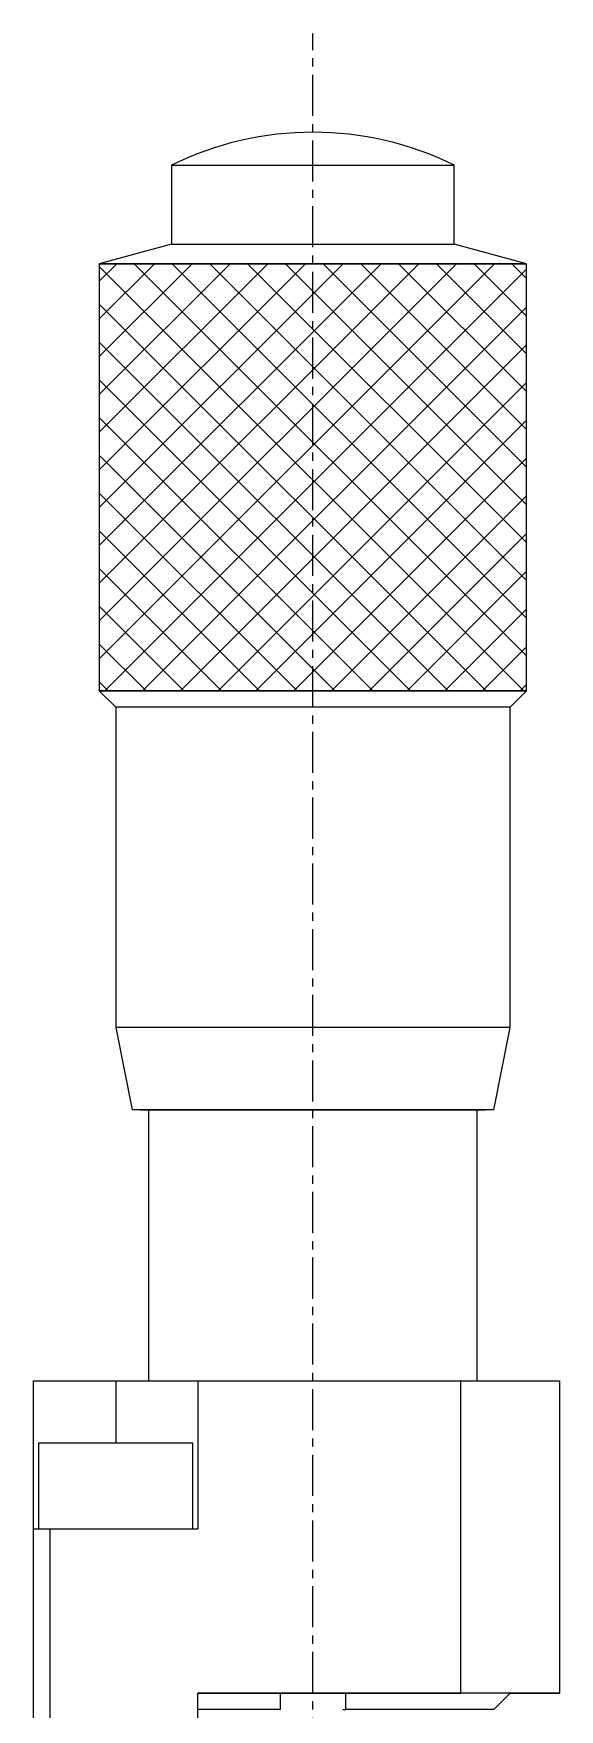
# Model space of a CAD drawing. Extents: x 56 to 220, y 78 to 232.
# Drawn here: x 57.9 to 73.9, y 180.8 to 231.8 of the extents above; entities that cross this region are included whole.
import ezdxf

# ---------------------------------------------------------------- set-up
doc = ezdxf.new("R2010")
doc.units = 0
doc.linetypes.add('CENTER', pattern=[2, 1.25, -0.25, 0.25, -0.25])
doc.layers.get('0').update_dxf_attribs({"linetype": 'CONTINUOUS'})

# ---------------------------------------------------------------- blocks, each defined once
blk = doc.blocks.new('*X8')
at = {"color": 0, "linetype": 'CONTINUOUS'}
for p, q in [((59.911, 212.754), (71.931, 224.775)), ((59.911, 213.903), (70.782, 224.775)), ((59.911, 215.052), (69.633, 224.775)), ((59.911, 216.201), (68.484, 224.775)), ((59.911, 217.35), (67.335, 224.775)), ((59.911, 218.499), (66.186, 224.775)), ((59.911, 219.648), (65.037, 224.775)), ((59.911, 220.798), (63.888, 224.775)), ((59.911, 221.947), (62.739, 224.775)), ((59.911, 223.096), (61.59, 224.775)), ((59.911, 224.245), (60.441, 224.775)), ((72.825, 211.775), (59.911, 224.69)), ((60.08, 211.775), (72.911, 224.605)), ((72.911, 212.839), (60.975, 224.775)), ((72.911, 213.988), (62.124, 224.775)), ((72.911, 215.137), (63.273, 224.775)), ((72.911, 216.286), (64.422, 224.775)), ((72.911, 217.435), (65.571, 224.775)), ((72.911, 218.584), (66.72, 224.775)), ((72.911, 219.733), (67.869, 224.775)), ((72.911, 220.882), (69.018, 224.775)), ((72.911, 222.031), (70.167, 224.775)), ((72.911, 223.18), (71.316, 224.775)), ((72.911, 224.329), (72.465, 224.775)), ((71.676, 211.775), (59.911, 223.54)), ((61.229, 211.775), (72.911, 223.456)), ((70.527, 211.775), (59.911, 222.391)), ((62.378, 211.775), (72.911, 222.307)), ((69.378, 211.775), (59.911, 221.242)), ((63.527, 211.775), (72.911, 221.158)), ((68.229, 211.775), (59.911, 220.093)), ((64.676, 211.775), (72.911, 220.009)), ((67.08, 211.775), (59.911, 218.944)), ((65.825, 211.775), (72.911, 218.86)), ((65.931, 211.775), (59.911, 217.795)), ((66.974, 211.775), (72.911, 217.711)), ((64.782, 211.775), (59.911, 216.646)), ((68.124, 211.775), (72.911, 216.562)), ((63.633, 211.775), (59.911, 215.497)), ((69.273, 211.775), (72.911, 215.413)), ((62.484, 211.775), (59.911, 214.348)), ((70.422, 211.775), (72.911, 214.264)), ((61.335, 211.775), (59.911, 213.199)), ((71.571, 211.775), (72.911, 213.115)), ((60.186, 211.775), (59.911, 212.05)), ((72.72, 211.775), (72.911, 211.966))]:
    blk.add_line(p, q, dxfattribs=at)
blk = doc.blocks.new('AID3751')
at = {"color": 7, "linetype": 'CONTINUOUS'}
for p, q in [((94, 222.075), (94, 209.075)), ((107, 209.075), (107, 222.075))]:
    blk.add_line(p, q, dxfattribs=at)
for points in [[(94, 222.075, 0), (94.002, 222.075, 0), (94.0078, 222.075, 0), (94.0176, 222.075, 0), (94.0313, 222.075, 0), (94.0489, 222.075, 0), (94.0704, 222.075, 0), (94.0957, 222.075, 0), (94.1249, 222.075, 0), (94.1579, 222.075, 0), (94.1948, 222.075, 0), (94.2355, 222.075, 0), (94.2799, 222.075, 0), (94.3281, 222.075, 0), (94.38, 222.075, 0), (94.4355, 222.075, 0), (94.4948, 222.075, 0), (94.5576, 222.075, 0), (94.6241, 222.075, 0), (94.694, 222.075, 0), (94.7675, 222.075, 0), (94.8444, 222.075, 0), (94.9248, 222.075, 0), (95.0085, 222.075, 0), (95.0954, 222.075, 0), (95.1857, 222.075, 0), (95.2792, 222.075, 0), (95.3757, 222.075, 0), (95.4754, 222.075, 0), (95.5781, 222.075, 0), (95.6838, 222.075, 0), (95.7924, 222.075, 0), (95.9038, 222.075, 0), (96.018, 222.075, 0), (96.1349, 222.075, 0), (96.2544, 222.075, 0), (96.3764, 222.075, 0), (96.501, 222.075, 0), (96.628, 222.075, 0), (96.7572, 222.075, 0), (96.8888, 222.075, 0), (97.0225, 222.075, 0), (97.1583, 222.075, 0), (97.2962, 222.075, 0), (97.4359, 222.075, 0), (97.5775, 222.075, 0), (97.7209, 222.075, 0), (97.8659, 222.075, 0), (98.0126, 222.075, 0), (98.1607, 222.075, 0), (98.3102, 222.075, 0), (98.4611, 222.075, 0), (98.6131, 222.075, 0), (98.7664, 222.075, 0), (98.9206, 222.075, 0), (99.0758, 222.075, 0), (99.2319, 222.075, 0), (99.3887, 222.075, 0), (99.5463, 222.075, 0), (99.7043, 222.075, 0), (99.8629, 222.075, 0), (100.022, 222.075, 0), (100.181, 222.075, 0), (100.34, 222.075, 0), (100.5, 222.075, 0), (100.66, 222.075, 0), (100.819, 222.075, 0), (100.978, 222.075, 0), (101.137, 222.075, 0), (101.296, 222.075, 0), (101.454, 222.075, 0), (101.611, 222.075, 0), (101.768, 222.075, 0), (101.924, 222.075, 0), (102.079, 222.075, 0), (102.234, 222.075, 0), (102.387, 222.075, 0), (102.539, 222.075, 0), (102.69, 222.075, 0), (102.839, 222.075, 0), (102.987, 222.075, 0), (103.134, 222.075, 0), (103.279, 222.075, 0), (103.422, 222.075, 0), (103.564, 222.075, 0), (103.704, 222.075, 0), (103.842, 222.075, 0), (103.977, 222.075, 0), (104.111, 222.075, 0), (104.243, 222.075, 0), (104.372, 222.075, 0), (104.499, 222.075, 0), (104.624, 222.075, 0), (104.746, 222.075, 0), (104.865, 222.075, 0), (104.982, 222.075, 0), (105.096, 222.075, 0), (105.208, 222.075, 0), (105.316, 222.075, 0), (105.422, 222.075, 0), (105.525, 222.075, 0), (105.624, 222.075, 0), (105.721, 222.075, 0), (105.814, 222.075, 0), (105.905, 222.075, 0), (105.992, 222.075, 0), (106.075, 222.075, 0), (106.156, 222.075, 0), (106.232, 222.075, 0), (106.306, 222.075, 0), (106.376, 222.075, 0), (106.442, 222.075, 0), (106.505, 222.075, 0), (106.564, 222.075, 0), (106.62, 222.075, 0), (106.672, 222.075, 0), (106.72, 222.075, 0), (106.765, 222.075, 0), (106.805, 222.075, 0), (106.842, 222.075, 0), (106.875, 222.075, 0), (106.904, 222.075, 0), (106.93, 222.075, 0), (106.951, 222.075, 0), (106.969, 222.075, 0), (106.982, 222.075, 0), (106.992, 222.075, 0), (106.998, 222.075, 0), (107, 222.075, 0)], [(94, 209.075, 0), (94.002, 209.075, 0), (94.0078, 209.075, 0), (94.0176, 209.075, 0), (94.0313, 209.075, 0), (94.0489, 209.075, 0), (94.0704, 209.075, 0), (94.0957, 209.075, 0), (94.1249, 209.075, 0), (94.1579, 209.075, 0), (94.1948, 209.075, 0), (94.2355, 209.075, 0), (94.2799, 209.075, 0), (94.3281, 209.075, 0), (94.38, 209.075, 0), (94.4355, 209.075, 0), (94.4948, 209.075, 0), (94.5576, 209.075, 0), (94.6241, 209.075, 0), (94.694, 209.075, 0), (94.7675, 209.075, 0), (94.8444, 209.075, 0), (94.9248, 209.075, 0), (95.0085, 209.075, 0), (95.0954, 209.075, 0), (95.1857, 209.075, 0), (95.2792, 209.075, 0), (95.3757, 209.075, 0), (95.4754, 209.075, 0), (95.5781, 209.075, 0), (95.6838, 209.075, 0), (95.7924, 209.075, 0), (95.9038, 209.075, 0), (96.018, 209.075, 0), (96.1349, 209.075, 0), (96.2544, 209.075, 0), (96.3764, 209.075, 0), (96.501, 209.075, 0), (96.628, 209.075, 0), (96.7572, 209.075, 0), (96.8888, 209.075, 0), (97.0225, 209.075, 0), (97.1583, 209.075, 0), (97.2962, 209.075, 0), (97.4359, 209.075, 0), (97.5775, 209.075, 0), (97.7209, 209.075, 0), (97.8659, 209.075, 0), (98.0126, 209.075, 0), (98.1607, 209.075, 0), (98.3102, 209.075, 0), (98.4611, 209.075, 0), (98.6131, 209.075, 0), (98.7664, 209.075, 0), (98.9206, 209.075, 0), (99.0758, 209.075, 0), (99.2319, 209.075, 0), (99.3887, 209.075, 0), (99.5463, 209.075, 0), (99.7043, 209.075, 0), (99.8629, 209.075, 0), (100.022, 209.075, 0), (100.181, 209.075, 0), (100.34, 209.075, 0), (100.5, 209.075, 0), (100.66, 209.075, 0), (100.819, 209.075, 0), (100.978, 209.075, 0), (101.137, 209.075, 0), (101.296, 209.075, 0), (101.454, 209.075, 0), (101.611, 209.075, 0), (101.768, 209.075, 0), (101.924, 209.075, 0), (102.079, 209.075, 0), (102.234, 209.075, 0), (102.387, 209.075, 0), (102.539, 209.075, 0), (102.69, 209.075, 0), (102.839, 209.075, 0), (102.987, 209.075, 0), (103.134, 209.075, 0), (103.279, 209.075, 0), (103.422, 209.075, 0), (103.564, 209.075, 0), (103.704, 209.075, 0), (103.842, 209.075, 0), (103.977, 209.075, 0), (104.111, 209.075, 0), (104.243, 209.075, 0), (104.372, 209.075, 0), (104.499, 209.075, 0), (104.624, 209.075, 0), (104.746, 209.075, 0), (104.865, 209.075, 0), (104.982, 209.075, 0), (105.096, 209.075, 0), (105.208, 209.075, 0), (105.316, 209.075, 0), (105.422, 209.075, 0), (105.525, 209.075, 0), (105.624, 209.075, 0), (105.721, 209.075, 0), (105.814, 209.075, 0), (105.905, 209.075, 0), (105.992, 209.075, 0), (106.075, 209.075, 0), (106.156, 209.075, 0), (106.232, 209.075, 0), (106.306, 209.075, 0), (106.376, 209.075, 0), (106.442, 209.075, 0), (106.505, 209.075, 0), (106.564, 209.075, 0), (106.62, 209.075, 0), (106.672, 209.075, 0), (106.72, 209.075, 0), (106.765, 209.075, 0), (106.805, 209.075, 0), (106.842, 209.075, 0), (106.875, 209.075, 0), (106.904, 209.075, 0), (106.93, 209.075, 0), (106.951, 209.075, 0), (106.969, 209.075, 0), (106.982, 209.075, 0), (106.992, 209.075, 0), (106.998, 209.075, 0), (107, 209.075, 0)]]:
    blk.add_polyline3d(points, dxfattribs=at)

msp = doc.modelspace()

# ---------------------------------------------------------------- linework, layer by layer
at = {"color": 1, "linetype": 'CENTER'}
msp.add_line((66.411, 169.275), (66.411, 231.78), dxfattribs=at)
at = {"color": 7, "linetype": 'CONTINUOUS'}
for p, q in [((62.111, 227.775), (66.45, 227.775)), ((62.111, 227.775), (62.111, 225.364)), ((66.45, 227.775), (70.711, 227.775)), ((70.711, 225.364), (70.711, 227.775)), ((62.111, 225.364), (59.911, 224.775)), ((62.111, 225.364), (66.45, 225.364)), ((66.45, 225.364), (70.711, 225.364)), ((72.911, 224.775), (70.711, 225.364)), ((59.911, 211.775), (60.411, 211.275)), ((72.411, 211.275), (72.911, 211.775)), ((60.411, 211.275), (60.411, 201.525)), ((72.411, 201.525), (72.411, 211.275)), ((60.411, 201.525), (60.911, 199.025)), ((71.911, 199.025), (72.411, 201.525)), ((61.411, 199.025), (60.911, 199.025)), ((61.161, 199.025), (66.458, 199.025)), ((61.411, 199.025), (61.161, 199.025)), ((61.411, 199.025), (61.411, 190.775)), ((66.458, 199.025), (71.661, 199.025)), ((71.411, 190.775), (71.411, 199.025)), ((71.661, 199.025), (71.411, 199.025)), ((71.911, 199.025), (71.411, 199.025)), ((57.911, 186.275), (57.911, 190.775)), ((57.911, 190.775), (60.411, 190.775)), ((60.411, 190.775), (62.911, 190.775)), ((62.911, 190.775), (62.911, 186.275)), ((62.911, 190.775), (70.911, 190.775)), ((70.911, 181.275), (70.911, 190.775)), ((70.911, 190.775), (73.911, 190.775)), ((73.911, 190.775), (73.911, 181.275)), ((58.061, 188.875), (58.061, 186.275)), ((62.761, 188.875), (58.061, 188.875)), ((62.761, 186.275), (62.761, 188.875)), ((57.911, 170.275), (57.911, 186.275)), ((57.911, 186.275), (58.411, 186.275)), ((58.411, 186.275), (58.411, 170.275)), ((58.411, 186.275), (62.911, 186.275)), ((62.911, 170.275), (62.911, 181.275)), ((62.911, 181.275), (70.911, 181.275)), ((62.911, 181.275), (65.411, 181.275)), ((65.411, 181.275), (65.411, 180.775)), ((67.411, 180.775), (67.411, 181.275)), ((73.911, 181.275), (70.911, 181.275)), ((71.911, 180.775), (72.411, 181.275)), ((72.411, 181.275), (73.911, 181.275)), ((72.411, 181.275), (72.911, 181.275)), ((73.911, 181.275), (73.911, 181.275)), ((65.411, 180.775), (62.911, 180.775)), ((67.319, 180.775), (67.411, 180.775))]:
    msp.add_line(p, q, dxfattribs=at)
at = {"color": 3, "linetype": 'CONTINUOUS'}
for p, q in [((59.911, 224.775), (59.911, 211.775)), ((72.911, 211.775), (72.911, 224.775)), ((60.411, 190.775), (60.411, 188.875))]:
    msp.add_line(p, q, dxfattribs=at)
at = {"color": 7, "linetype": 'CONTINUOUS'}
for points in [[(66.47, 224.775, 0), (66.39, 224.775, 0), (66.309, 224.775, 0), (66.229, 224.775, 0), (66.149, 224.775, 0), (66.069, 224.775, 0), (65.989, 224.775, 0), (65.909, 224.775, 0), (65.829, 224.775, 0), (65.749, 224.775, 0), (65.669, 224.775, 0), (65.59, 224.775, 0), (65.51, 224.775, 0), (65.431, 224.775, 0), (65.351, 224.775, 0), (65.272, 224.775, 0), (65.193, 224.775, 0), (65.115, 224.775, 0), (65.036, 224.775, 0), (64.958, 224.775, 0), (64.88, 224.775, 0), (64.802, 224.775, 0), (64.724, 224.775, 0), (64.647, 224.775, 0), (64.57, 224.775, 0), (64.493, 224.775, 0), (64.416, 224.775, 0), (64.34, 224.775, 0), (64.264, 224.775, 0), (64.189, 224.775, 0), (64.114, 224.775, 0), (64.039, 224.775, 0), (63.964, 224.775, 0), (63.89, 224.775, 0), (63.816, 224.775, 0), (63.743, 224.775, 0), (63.67, 224.775, 0), (63.597, 224.775, 0), (63.525, 224.775, 0), (63.454, 224.775, 0), (63.383, 224.775, 0), (63.312, 224.775, 0), (63.242, 224.775, 0), (63.172, 224.775, 0), (63.102, 224.775, 0), (63.033, 224.775, 0), (62.965, 224.775, 0), (62.898, 224.775, 0), (62.83, 224.775, 0), (62.764, 224.775, 0), (62.697, 224.775, 0), (62.632, 224.775, 0), (62.567, 224.775, 0), (62.502, 224.775, 0), (62.439, 224.775, 0), (62.376, 224.775, 0), (62.313, 224.775, 0), (62.251, 224.775, 0), (62.19, 224.775, 0), (62.129, 224.775, 0), (62.069, 224.775, 0), (62.01, 224.775, 0), (61.951, 224.775, 0), (61.893, 224.775, 0), (61.835, 224.775, 0), (61.779, 224.775, 0), (61.723, 224.775, 0), (61.668, 224.775, 0), (61.613, 224.775, 0), (61.559, 224.775, 0), (61.506, 224.775, 0), (61.454, 224.775, 0), (61.403, 224.775, 0), (61.352, 224.775, 0), (61.302, 224.775, 0), (61.253, 224.775, 0), (61.204, 224.775, 0), (61.157, 224.775, 0), (61.11, 224.775, 0), (61.064, 224.775, 0), (61.018, 224.775, 0), (60.974, 224.775, 0), (60.931, 224.775, 0), (60.888, 224.775, 0), (60.846, 224.775, 0), (60.805, 224.775, 0), (60.765, 224.775, 0), (60.725, 224.775, 0), (60.687, 224.775, 0), (60.649, 224.775, 0), (60.613, 224.775, 0), (60.577, 224.775, 0), (60.542, 224.775, 0), (60.508, 224.775, 0), (60.475, 224.775, 0), (60.442, 224.775, 0), (60.411, 224.775, 0), (60.381, 224.775, 0), (60.351, 224.775, 0), (60.323, 224.775, 0), (60.295, 224.775, 0), (60.268, 224.775, 0), (60.242, 224.775, 0), (60.218, 224.775, 0), (60.194, 224.775, 0), (60.171, 224.775, 0), (60.149, 224.775, 0), (60.128, 224.775, 0), (60.108, 224.775, 0), (60.089, 224.775, 0), (60.07, 224.775, 0), (60.053, 224.775, 0), (60.037, 224.775, 0), (60.022, 224.775, 0), (60.007, 224.775, 0), (59.994, 224.775, 0), (59.982, 224.775, 0), (59.971, 224.775, 0), (59.96, 224.775, 0), (59.951, 224.775, 0), (59.942, 224.775, 0), (59.935, 224.775, 0), (59.928, 224.775, 0), (59.923, 224.775, 0), (59.919, 224.775, 0), (59.915, 224.775, 0), (59.913, 224.775, 0), (59.911, 224.775, 0), (59.911, 224.775, 0)], [(66.47, 211.775, 0), (66.39, 211.775, 0), (66.309, 211.775, 0), (66.229, 211.775, 0), (66.149, 211.775, 0), (66.069, 211.775, 0), (65.989, 211.775, 0), (65.909, 211.775, 0), (65.829, 211.775, 0), (65.749, 211.775, 0), (65.669, 211.775, 0), (65.59, 211.775, 0), (65.51, 211.775, 0), (65.431, 211.775, 0), (65.351, 211.775, 0), (65.272, 211.775, 0), (65.193, 211.775, 0), (65.115, 211.775, 0), (65.036, 211.775, 0), (64.958, 211.775, 0), (64.88, 211.775, 0), (64.802, 211.775, 0), (64.724, 211.775, 0), (64.647, 211.775, 0), (64.57, 211.775, 0), (64.493, 211.775, 0), (64.416, 211.775, 0), (64.34, 211.775, 0), (64.264, 211.775, 0), (64.189, 211.775, 0), (64.114, 211.775, 0), (64.039, 211.775, 0), (63.964, 211.775, 0), (63.89, 211.775, 0), (63.816, 211.775, 0), (63.743, 211.775, 0), (63.67, 211.775, 0), (63.597, 211.775, 0), (63.525, 211.775, 0), (63.454, 211.775, 0), (63.383, 211.775, 0), (63.312, 211.775, 0), (63.241, 211.775, 0), (63.172, 211.775, 0), (63.102, 211.775, 0), (63.033, 211.775, 0), (62.965, 211.775, 0), (62.897, 211.775, 0), (62.83, 211.775, 0), (62.764, 211.775, 0), (62.697, 211.775, 0), (62.632, 211.775, 0), (62.567, 211.775, 0), (62.502, 211.775, 0), (62.439, 211.775, 0), (62.375, 211.775, 0), (62.313, 211.775, 0), (62.251, 211.775, 0), (62.19, 211.775, 0), (62.129, 211.775, 0), (62.069, 211.775, 0), (62.009, 211.775, 0), (61.951, 211.775, 0), (61.893, 211.775, 0), (61.835, 211.775, 0), (61.779, 211.775, 0), (61.723, 211.775, 0), (61.668, 211.775, 0), (61.613, 211.775, 0), (61.559, 211.775, 0), (61.506, 211.775, 0), (61.454, 211.775, 0), (61.403, 211.775, 0), (61.352, 211.775, 0), (61.302, 211.775, 0), (61.252, 211.775, 0), (61.204, 211.775, 0), (61.157, 211.775, 0), (61.11, 211.775, 0), (61.064, 211.775, 0), (61.018, 211.775, 0), (60.974, 211.775, 0), (60.931, 211.775, 0), (60.888, 211.775, 0), (60.846, 211.775, 0), (60.805, 211.775, 0), (60.765, 211.775, 0), (60.725, 211.775, 0), (60.687, 211.775, 0), (60.649, 211.775, 0), (60.613, 211.775, 0), (60.577, 211.775, 0), (60.542, 211.775, 0), (60.508, 211.775, 0), (60.475, 211.775, 0), (60.442, 211.775, 0), (60.411, 211.775, 0), (60.381, 211.775, 0), (60.351, 211.775, 0), (60.323, 211.775, 0), (60.295, 211.775, 0), (60.268, 211.775, 0), (60.242, 211.775, 0), (60.218, 211.775, 0), (60.194, 211.775, 0), (60.171, 211.775, 0), (60.149, 211.775, 0), (60.128, 211.775, 0), (60.108, 211.775, 0), (60.089, 211.775, 0), (60.07, 211.775, 0), (60.053, 211.775, 0), (60.037, 211.775, 0), (60.022, 211.775, 0), (60.007, 211.775, 0), (59.994, 211.775, 0), (59.982, 211.775, 0), (59.97, 211.775, 0), (59.96, 211.775, 0), (59.951, 211.775, 0), (59.942, 211.775, 0), (59.935, 211.775, 0), (59.928, 211.775, 0), (59.923, 211.775, 0), (59.919, 211.775, 0), (59.915, 211.775, 0), (59.913, 211.775, 0), (59.911, 211.775, 0), (59.911, 211.775, 0)], [(66.465, 211.275, 0), (66.391, 211.275, 0), (66.317, 211.275, 0), (66.243, 211.275, 0), (66.169, 211.275, 0), (66.095, 211.275, 0), (66.021, 211.275, 0), (65.947, 211.275, 0), (65.874, 211.275, 0), (65.8, 211.275, 0), (65.726, 211.275, 0), (65.653, 211.275, 0), (65.579, 211.275, 0), (65.506, 211.275, 0), (65.433, 211.275, 0), (65.36, 211.275, 0), (65.287, 211.275, 0), (65.214, 211.275, 0), (65.142, 211.275, 0), (65.07, 211.275, 0), (64.998, 211.275, 0), (64.926, 211.275, 0), (64.854, 211.275, 0), (64.783, 211.275, 0), (64.711, 211.275, 0), (64.641, 211.275, 0), (64.57, 211.275, 0), (64.5, 211.275, 0), (64.43, 211.275, 0), (64.36, 211.275, 0), (64.29, 211.275, 0), (64.221, 211.275, 0), (64.152, 211.275, 0), (64.084, 211.275, 0), (64.016, 211.275, 0), (63.948, 211.275, 0), (63.881, 211.275, 0), (63.814, 211.275, 0), (63.747, 211.275, 0), (63.681, 211.275, 0), (63.615, 211.275, 0), (63.55, 211.275, 0), (63.485, 211.275, 0), (63.421, 211.275, 0), (63.357, 211.275, 0), (63.293, 211.275, 0), (63.23, 211.275, 0), (63.168, 211.275, 0), (63.106, 211.275, 0), (63.044, 211.275, 0), (62.983, 211.275, 0), (62.922, 211.275, 0), (62.862, 211.275, 0), (62.803, 211.275, 0), (62.744, 211.275, 0), (62.686, 211.275, 0), (62.628, 211.275, 0), (62.571, 211.275, 0), (62.514, 211.275, 0), (62.458, 211.275, 0), (62.403, 211.275, 0), (62.348, 211.275, 0), (62.294, 211.275, 0), (62.24, 211.275, 0), (62.187, 211.275, 0), (62.135, 211.275, 0), (62.083, 211.275, 0), (62.032, 211.275, 0), (61.982, 211.275, 0), (61.932, 211.275, 0), (61.884, 211.275, 0), (61.835, 211.275, 0), (61.788, 211.275, 0), (61.741, 211.275, 0), (61.695, 211.275, 0), (61.649, 211.275, 0), (61.605, 211.275, 0), (61.561, 211.275, 0), (61.517, 211.275, 0), (61.475, 211.275, 0), (61.433, 211.275, 0), (61.392, 211.275, 0), (61.352, 211.275, 0), (61.313, 211.275, 0), (61.274, 211.275, 0), (61.236, 211.275, 0), (61.199, 211.275, 0), (61.163, 211.275, 0), (61.127, 211.275, 0), (61.093, 211.275, 0), (61.059, 211.275, 0), (61.026, 211.275, 0), (60.993, 211.275, 0), (60.962, 211.275, 0), (60.931, 211.275, 0), (60.901, 211.275, 0), (60.873, 211.275, 0), (60.844, 211.275, 0), (60.817, 211.275, 0), (60.791, 211.275, 0), (60.765, 211.275, 0), (60.741, 211.275, 0), (60.717, 211.275, 0), (60.694, 211.275, 0), (60.672, 211.275, 0), (60.651, 211.275, 0), (60.63, 211.275, 0), (60.611, 211.275, 0), (60.593, 211.275, 0), (60.575, 211.275, 0), (60.558, 211.275, 0), (60.542, 211.275, 0), (60.527, 211.275, 0), (60.513, 211.275, 0), (60.5, 211.275, 0), (60.488, 211.275, 0), (60.476, 211.275, 0), (60.466, 211.275, 0), (60.456, 211.275, 0), (60.448, 211.275, 0), (60.44, 211.275, 0), (60.433, 211.275, 0), (60.427, 211.275, 0), (60.422, 211.275, 0), (60.418, 211.275, 0), (60.415, 211.275, 0), (60.413, 211.275, 0), (60.411, 211.275, 0), (60.411, 211.275, 0)], [(72.411, 211.275, 0), (72.41, 211.275, 0), (72.409, 211.275, 0), (72.407, 211.275, 0), (72.403, 211.275, 0), (72.4, 211.275, 0), (72.395, 211.275, 0), (72.389, 211.275, 0), (72.382, 211.275, 0), (72.374, 211.275, 0), (72.366, 211.275, 0), (72.357, 211.275, 0), (72.347, 211.275, 0), (72.335, 211.275, 0), (72.323, 211.275, 0), (72.311, 211.275, 0), (72.297, 211.275, 0), (72.282, 211.275, 0), (72.266, 211.275, 0), (72.25, 211.275, 0), (72.233, 211.275, 0), (72.215, 211.275, 0), (72.196, 211.275, 0), (72.176, 211.275, 0), (72.155, 211.275, 0), (72.134, 211.275, 0), (72.111, 211.275, 0), (72.088, 211.275, 0), (72.064, 211.275, 0), (72.039, 211.275, 0), (72.013, 211.275, 0), (71.987, 211.275, 0), (71.959, 211.275, 0), (71.931, 211.275, 0), (71.902, 211.275, 0), (71.872, 211.275, 0), (71.841, 211.275, 0), (71.81, 211.275, 0), (71.777, 211.275, 0), (71.744, 211.275, 0), (71.71, 211.275, 0), (71.675, 211.275, 0), (71.64, 211.275, 0), (71.604, 211.275, 0), (71.567, 211.275, 0), (71.529, 211.275, 0), (71.49, 211.275, 0), (71.451, 211.275, 0), (71.411, 211.275, 0), (71.37, 211.275, 0), (71.328, 211.275, 0), (71.286, 211.275, 0), (71.243, 211.275, 0), (71.199, 211.275, 0), (71.155, 211.275, 0), (71.11, 211.275, 0), (71.064, 211.275, 0), (71.017, 211.275, 0), (70.97, 211.275, 0), (70.922, 211.275, 0), (70.874, 211.275, 0), (70.824, 211.275, 0), (70.774, 211.275, 0), (70.724, 211.275, 0), (70.673, 211.275, 0), (70.621, 211.275, 0), (70.568, 211.275, 0), (70.515, 211.275, 0), (70.462, 211.275, 0), (70.407, 211.275, 0), (70.352, 211.275, 0), (70.297, 211.275, 0), (70.241, 211.275, 0), (70.184, 211.275, 0), (70.127, 211.275, 0), (70.069, 211.275, 0), (70.011, 211.275, 0), (69.952, 211.275, 0), (69.893, 211.275, 0), (69.833, 211.275, 0), (69.772, 211.275, 0), (69.712, 211.275, 0), (69.65, 211.275, 0), (69.588, 211.275, 0), (69.526, 211.275, 0), (69.463, 211.275, 0), (69.4, 211.275, 0), (69.336, 211.275, 0), (69.272, 211.275, 0), (69.208, 211.275, 0), (69.143, 211.275, 0), (69.077, 211.275, 0), (69.011, 211.275, 0), (68.945, 211.275, 0), (68.879, 211.275, 0), (68.812, 211.275, 0), (68.745, 211.275, 0), (68.677, 211.275, 0), (68.609, 211.275, 0), (68.541, 211.275, 0), (68.472, 211.275, 0), (68.403, 211.275, 0), (68.334, 211.275, 0), (68.264, 211.275, 0), (68.195, 211.275, 0), (68.125, 211.275, 0), (68.055, 211.275, 0), (67.984, 211.275, 0), (67.913, 211.275, 0), (67.842, 211.275, 0), (67.771, 211.275, 0), (67.7, 211.275, 0), (67.628, 211.275, 0), (67.556, 211.275, 0), (67.484, 211.275, 0), (67.412, 211.275, 0), (67.34, 211.275, 0), (67.268, 211.275, 0), (67.195, 211.275, 0), (67.122, 211.275, 0), (67.05, 211.275, 0), (66.977, 211.275, 0), (66.904, 211.275, 0), (66.831, 211.275, 0), (66.758, 211.275, 0), (66.685, 211.275, 0), (66.612, 211.275, 0), (66.538, 211.275, 0), (66.465, 211.275, 0)], [(66.465, 201.525, 0), (66.391, 201.525, 0), (66.317, 201.525, 0), (66.243, 201.525, 0), (66.169, 201.525, 0), (66.095, 201.525, 0), (66.021, 201.525, 0), (65.947, 201.525, 0), (65.874, 201.525, 0), (65.8, 201.525, 0), (65.726, 201.525, 0), (65.653, 201.525, 0), (65.579, 201.525, 0), (65.506, 201.525, 0), (65.433, 201.525, 0), (65.36, 201.525, 0), (65.287, 201.525, 0), (65.214, 201.525, 0), (65.142, 201.525, 0), (65.07, 201.525, 0), (64.998, 201.525, 0), (64.926, 201.525, 0), (64.854, 201.525, 0), (64.783, 201.525, 0), (64.711, 201.525, 0), (64.641, 201.525, 0), (64.57, 201.525, 0), (64.5, 201.525, 0), (64.43, 201.525, 0), (64.36, 201.525, 0), (64.29, 201.525, 0), (64.221, 201.525, 0), (64.152, 201.525, 0), (64.084, 201.525, 0), (64.016, 201.525, 0), (63.948, 201.525, 0), (63.881, 201.525, 0), (63.814, 201.525, 0), (63.747, 201.525, 0), (63.681, 201.525, 0), (63.615, 201.525, 0), (63.55, 201.525, 0), (63.485, 201.525, 0), (63.421, 201.525, 0), (63.357, 201.525, 0), (63.293, 201.525, 0), (63.23, 201.525, 0), (63.168, 201.525, 0), (63.106, 201.525, 0), (63.044, 201.525, 0), (62.983, 201.525, 0), (62.922, 201.525, 0), (62.862, 201.525, 0), (62.803, 201.525, 0), (62.744, 201.525, 0), (62.686, 201.525, 0), (62.628, 201.525, 0), (62.571, 201.525, 0), (62.514, 201.525, 0), (62.458, 201.525, 0), (62.403, 201.525, 0), (62.348, 201.525, 0), (62.294, 201.525, 0), (62.24, 201.525, 0), (62.187, 201.525, 0), (62.135, 201.525, 0), (62.083, 201.525, 0), (62.032, 201.525, 0), (61.982, 201.525, 0), (61.932, 201.525, 0), (61.884, 201.525, 0), (61.835, 201.525, 0), (61.788, 201.525, 0), (61.741, 201.525, 0), (61.695, 201.525, 0), (61.649, 201.525, 0), (61.605, 201.525, 0), (61.561, 201.525, 0), (61.517, 201.525, 0), (61.475, 201.525, 0), (61.433, 201.525, 0), (61.392, 201.525, 0), (61.352, 201.525, 0), (61.313, 201.525, 0), (61.274, 201.525, 0), (61.236, 201.525, 0), (61.199, 201.525, 0), (61.163, 201.525, 0), (61.127, 201.525, 0), (61.093, 201.525, 0), (61.059, 201.525, 0), (61.026, 201.525, 0), (60.993, 201.525, 0), (60.962, 201.525, 0), (60.931, 201.525, 0), (60.901, 201.525, 0), (60.873, 201.525, 0), (60.844, 201.525, 0), (60.817, 201.525, 0), (60.791, 201.525, 0), (60.765, 201.525, 0), (60.741, 201.525, 0), (60.717, 201.525, 0), (60.694, 201.525, 0), (60.672, 201.525, 0), (60.651, 201.525, 0), (60.63, 201.525, 0), (60.611, 201.525, 0), (60.593, 201.525, 0), (60.575, 201.525, 0), (60.558, 201.525, 0), (60.542, 201.525, 0), (60.527, 201.525, 0), (60.513, 201.525, 0), (60.5, 201.525, 0), (60.488, 201.525, 0), (60.476, 201.525, 0), (60.466, 201.525, 0), (60.456, 201.525, 0), (60.448, 201.525, 0), (60.44, 201.525, 0), (60.433, 201.525, 0), (60.427, 201.525, 0), (60.422, 201.525, 0), (60.418, 201.525, 0), (60.415, 201.525, 0), (60.413, 201.525, 0), (60.411, 201.525, 0), (60.411, 201.525, 0)], [(72.411, 201.525, 0), (72.41, 201.525, 0), (72.409, 201.525, 0), (72.407, 201.525, 0), (72.403, 201.525, 0), (72.4, 201.525, 0), (72.395, 201.525, 0), (72.389, 201.525, 0), (72.382, 201.525, 0), (72.374, 201.525, 0), (72.366, 201.525, 0), (72.357, 201.525, 0), (72.346, 201.525, 0), (72.335, 201.525, 0), (72.323, 201.525, 0), (72.31, 201.525, 0), (72.297, 201.525, 0), (72.282, 201.525, 0), (72.266, 201.525, 0), (72.25, 201.525, 0), (72.233, 201.525, 0), (72.215, 201.525, 0), (72.196, 201.525, 0), (72.176, 201.525, 0), (72.155, 201.525, 0), (72.134, 201.525, 0), (72.111, 201.525, 0), (72.088, 201.525, 0), (72.064, 201.525, 0), (72.039, 201.525, 0), (72.013, 201.525, 0), (71.987, 201.525, 0), (71.959, 201.525, 0), (71.931, 201.525, 0), (71.902, 201.525, 0), (71.872, 201.525, 0), (71.841, 201.525, 0), (71.81, 201.525, 0), (71.777, 201.525, 0), (71.744, 201.525, 0), (71.71, 201.525, 0), (71.675, 201.525, 0), (71.64, 201.525, 0), (71.604, 201.525, 0), (71.567, 201.525, 0), (71.529, 201.525, 0), (71.49, 201.525, 0), (71.451, 201.525, 0), (71.411, 201.525, 0), (71.37, 201.525, 0), (71.328, 201.525, 0), (71.286, 201.525, 0), (71.243, 201.525, 0), (71.199, 201.525, 0), (71.155, 201.525, 0), (71.11, 201.525, 0), (71.064, 201.525, 0), (71.017, 201.525, 0), (70.97, 201.525, 0), (70.922, 201.525, 0), (70.874, 201.525, 0), (70.824, 201.525, 0), (70.774, 201.525, 0), (70.724, 201.525, 0), (70.673, 201.525, 0), (70.621, 201.525, 0), (70.568, 201.525, 0), (70.515, 201.525, 0), (70.461, 201.525, 0), (70.407, 201.525, 0), (70.352, 201.525, 0), (70.297, 201.525, 0), (70.241, 201.525, 0), (70.184, 201.525, 0), (70.127, 201.525, 0), (70.069, 201.525, 0), (70.011, 201.525, 0), (69.952, 201.525, 0), (69.893, 201.525, 0), (69.833, 201.525, 0), (69.772, 201.525, 0), (69.712, 201.525, 0), (69.65, 201.525, 0), (69.588, 201.525, 0), (69.526, 201.525, 0), (69.463, 201.525, 0), (69.4, 201.525, 0), (69.336, 201.525, 0), (69.272, 201.525, 0), (69.207, 201.525, 0), (69.143, 201.525, 0), (69.077, 201.525, 0), (69.011, 201.525, 0), (68.945, 201.525, 0), (68.879, 201.525, 0), (68.812, 201.525, 0), (68.745, 201.525, 0), (68.677, 201.525, 0), (68.609, 201.525, 0), (68.541, 201.525, 0), (68.472, 201.525, 0), (68.403, 201.525, 0), (68.334, 201.525, 0), (68.264, 201.525, 0), (68.195, 201.525, 0), (68.125, 201.525, 0), (68.055, 201.525, 0), (67.984, 201.525, 0), (67.913, 201.525, 0), (67.842, 201.525, 0), (67.771, 201.525, 0), (67.7, 201.525, 0), (67.628, 201.525, 0), (67.556, 201.525, 0), (67.484, 201.525, 0), (67.412, 201.525, 0), (67.34, 201.525, 0), (67.268, 201.525, 0), (67.195, 201.525, 0), (67.122, 201.525, 0), (67.05, 201.525, 0), (66.977, 201.525, 0), (66.904, 201.525, 0), (66.831, 201.525, 0), (66.758, 201.525, 0), (66.685, 201.525, 0), (66.612, 201.525, 0), (66.538, 201.525, 0), (66.465, 201.525, 0)], [(66.461, 199.025, 0), (66.393, 199.025, 0), (66.325, 199.025, 0), (66.257, 199.025, 0), (66.189, 199.025, 0), (66.121, 199.025, 0), (66.054, 199.025, 0), (65.986, 199.025, 0), (65.918, 199.025, 0), (65.851, 199.025, 0), (65.783, 199.025, 0), (65.716, 199.025, 0), (65.648, 199.025, 0), (65.581, 199.025, 0), (65.514, 199.025, 0), (65.447, 199.025, 0), (65.381, 199.025, 0), (65.314, 199.025, 0), (65.248, 199.025, 0), (65.181, 199.025, 0), (65.115, 199.025, 0), (65.049, 199.025, 0), (64.984, 199.025, 0), (64.918, 199.025, 0), (64.853, 199.025, 0), (64.788, 199.025, 0), (64.723, 199.025, 0), (64.659, 199.025, 0), (64.595, 199.025, 0), (64.531, 199.025, 0), (64.467, 199.025, 0), (64.404, 199.025, 0), (64.341, 199.025, 0), (64.278, 199.025, 0), (64.216, 199.025, 0), (64.153, 199.025, 0), (64.092, 199.025, 0), (64.03, 199.025, 0), (63.969, 199.025, 0), (63.909, 199.025, 0), (63.848, 199.025, 0), (63.788, 199.025, 0), (63.729, 199.025, 0), (63.67, 199.025, 0), (63.611, 199.025, 0), (63.553, 199.025, 0), (63.495, 199.025, 0), (63.438, 199.025, 0), (63.381, 199.025, 0), (63.325, 199.025, 0), (63.269, 199.025, 0), (63.213, 199.025, 0), (63.158, 199.025, 0), (63.104, 199.025, 0), (63.05, 199.025, 0), (62.996, 199.025, 0), (62.943, 199.025, 0), (62.891, 199.025, 0), (62.839, 199.025, 0), (62.788, 199.025, 0), (62.737, 199.025, 0), (62.687, 199.025, 0), (62.637, 199.025, 0), (62.588, 199.025, 0), (62.539, 199.025, 0), (62.491, 199.025, 0), (62.444, 199.025, 0), (62.397, 199.025, 0), (62.351, 199.025, 0), (62.306, 199.025, 0), (62.261, 199.025, 0), (62.217, 199.025, 0), (62.173, 199.025, 0), (62.13, 199.025, 0), (62.088, 199.025, 0), (62.046, 199.025, 0), (62.005, 199.025, 0), (61.965, 199.025, 0), (61.925, 199.025, 0), (61.886, 199.025, 0), (61.848, 199.025, 0), (61.81, 199.025, 0), (61.774, 199.025, 0), (61.737, 199.025, 0), (61.702, 199.025, 0), (61.667, 199.025, 0), (61.633, 199.025, 0), (61.6, 199.025, 0), (61.568, 199.025, 0), (61.536, 199.025, 0), (61.505, 199.025, 0), (61.474, 199.025, 0), (61.445, 199.025, 0), (61.416, 199.025, 0), (61.388, 199.025, 0), (61.361, 199.025, 0), (61.334, 199.025, 0), (61.308, 199.025, 0), (61.283, 199.025, 0), (61.259, 199.025, 0), (61.236, 199.025, 0), (61.213, 199.025, 0), (61.191, 199.025, 0), (61.17, 199.025, 0), (61.15, 199.025, 0), (61.131, 199.025, 0), (61.112, 199.025, 0), (61.094, 199.025, 0), (61.077, 199.025, 0), (61.061, 199.025, 0), (61.046, 199.025, 0), (61.031, 199.025, 0), (61.017, 199.025, 0), (61.005, 199.025, 0), (60.993, 199.025, 0), (60.981, 199.025, 0), (60.971, 199.025, 0), (60.961, 199.025, 0), (60.953, 199.025, 0), (60.944, 199.025, 0), (60.937, 199.025, 0), (60.931, 199.025, 0), (60.926, 199.025, 0), (60.921, 199.025, 0), (60.917, 199.025, 0), (60.914, 199.025, 0), (60.912, 199.025, 0), (60.911, 199.025, 0), (60.911, 199.025, 0)], [(71.911, 199.025, 0), (71.91, 199.025, 0), (71.909, 199.025, 0), (71.907, 199.025, 0), (71.904, 199.025, 0), (71.9, 199.025, 0), (71.896, 199.025, 0), (71.891, 199.025, 0), (71.885, 199.025, 0), (71.877, 199.025, 0), (71.87, 199.025, 0), (71.861, 199.025, 0), (71.852, 199.025, 0), (71.842, 199.025, 0), (71.831, 199.025, 0), (71.819, 199.025, 0), (71.806, 199.025, 0), (71.793, 199.025, 0), (71.778, 199.025, 0), (71.763, 199.025, 0), (71.748, 199.025, 0), (71.731, 199.025, 0), (71.714, 199.025, 0), (71.695, 199.025, 0), (71.677, 199.025, 0), (71.657, 199.025, 0), (71.636, 199.025, 0), (71.615, 199.025, 0), (71.593, 199.025, 0), (71.57, 199.025, 0), (71.546, 199.025, 0), (71.522, 199.025, 0), (71.497, 199.025, 0), (71.471, 199.025, 0), (71.444, 199.025, 0), (71.417, 199.025, 0), (71.389, 199.025, 0), (71.36, 199.025, 0), (71.33, 199.025, 0), (71.3, 199.025, 0), (71.269, 199.025, 0), (71.237, 199.025, 0), (71.204, 199.025, 0), (71.171, 199.025, 0), (71.137, 199.025, 0), (71.102, 199.025, 0), (71.067, 199.025, 0), (71.031, 199.025, 0), (70.994, 199.025, 0), (70.957, 199.025, 0), (70.919, 199.025, 0), (70.88, 199.025, 0), (70.84, 199.025, 0), (70.8, 199.025, 0), (70.76, 199.025, 0), (70.718, 199.025, 0), (70.676, 199.025, 0), (70.633, 199.025, 0), (70.59, 199.025, 0), (70.546, 199.025, 0), (70.502, 199.025, 0), (70.456, 199.025, 0), (70.411, 199.025, 0), (70.364, 199.025, 0), (70.317, 199.025, 0), (70.27, 199.025, 0), (70.222, 199.025, 0), (70.173, 199.025, 0), (70.124, 199.025, 0), (70.074, 199.025, 0), (70.024, 199.025, 0), (69.973, 199.025, 0), (69.921, 199.025, 0), (69.87, 199.025, 0), (69.817, 199.025, 0), (69.764, 199.025, 0), (69.711, 199.025, 0), (69.657, 199.025, 0), (69.603, 199.025, 0), (69.548, 199.025, 0), (69.492, 199.025, 0), (69.436, 199.025, 0), (69.38, 199.025, 0), (69.323, 199.025, 0), (69.266, 199.025, 0), (69.209, 199.025, 0), (69.151, 199.025, 0), (69.092, 199.025, 0), (69.034, 199.025, 0), (68.975, 199.025, 0), (68.915, 199.025, 0), (68.855, 199.025, 0), (68.795, 199.025, 0), (68.734, 199.025, 0), (68.673, 199.025, 0), (68.612, 199.025, 0), (68.55, 199.025, 0), (68.488, 199.025, 0), (68.426, 199.025, 0), (68.363, 199.025, 0), (68.3, 199.025, 0), (68.237, 199.025, 0), (68.174, 199.025, 0), (68.11, 199.025, 0), (68.046, 199.025, 0), (67.982, 199.025, 0), (67.918, 199.025, 0), (67.853, 199.025, 0), (67.788, 199.025, 0), (67.723, 199.025, 0), (67.658, 199.025, 0), (67.592, 199.025, 0), (67.527, 199.025, 0), (67.461, 199.025, 0), (67.395, 199.025, 0), (67.329, 199.025, 0), (67.263, 199.025, 0), (67.196, 199.025, 0), (67.13, 199.025, 0), (67.063, 199.025, 0), (66.996, 199.025, 0), (66.93, 199.025, 0), (66.863, 199.025, 0), (66.796, 199.025, 0), (66.729, 199.025, 0), (66.662, 199.025, 0), (66.595, 199.025, 0), (66.528, 199.025, 0), (66.461, 199.025, 0)], [(72.911, 181.275, 0), (72.91, 181.275, 0), (72.907, 181.275, 0), (72.903, 181.275, 0), (72.896, 181.275, 0), (72.888, 181.275, 0), (72.878, 181.275, 0), (72.866, 181.275, 0), (72.853, 181.275, 0), (72.837, 181.275, 0), (72.82, 181.275, 0), (72.801, 181.275, 0), (72.78, 181.275, 0), (72.758, 181.275, 0), (72.734, 181.275, 0), (72.707, 181.275, 0), (72.68, 181.275, 0), (72.65, 181.275, 0), (72.619, 181.275, 0), (72.586, 181.275, 0), (72.551, 181.275, 0), (72.514, 181.275, 0), (72.476, 181.275, 0), (72.436, 181.275, 0), (72.395, 181.275, 0), (72.351, 181.275, 0), (72.306, 181.275, 0), (72.26, 181.275, 0), (72.212, 181.275, 0), (72.162, 181.275, 0), (72.111, 181.275, 0), (72.058, 181.275, 0), (72.003, 181.275, 0), (71.947, 181.275, 0), (71.889, 181.275, 0), (71.83, 181.275, 0), (71.769, 181.275, 0), (71.707, 181.275, 0), (71.643, 181.275, 0), (71.578, 181.275, 0), (71.511, 181.275, 0), (71.443, 181.275, 0), (71.374, 181.275, 0), (71.303, 181.275, 0), (71.231, 181.275, 0), (71.157, 181.275, 0), (71.082, 181.275, 0), (71.006, 181.275, 0), (70.929, 181.275, 0), (70.85, 181.275, 0), (70.77, 181.275, 0), (70.689, 181.275, 0), (70.606, 181.275, 0), (70.523, 181.275, 0), (70.438, 181.275, 0), (70.352, 181.275, 0), (70.265, 181.275, 0), (70.177, 181.275, 0), (70.088, 181.275, 0), (69.998, 181.275, 0), (69.907, 181.275, 0), (69.815, 181.275, 0), (69.722, 181.275, 0), (69.628, 181.275, 0), (69.533, 181.275, 0), (69.437, 181.275, 0), (69.341, 181.275, 0), (69.243, 181.275, 0), (69.145, 181.275, 0), (69.046, 181.275, 0), (68.947, 181.275, 0), (68.846, 181.275, 0), (68.745, 181.275, 0), (68.644, 181.275, 0), (68.541, 181.275, 0), (68.438, 181.275, 0), (68.335, 181.275, 0), (68.231, 181.275, 0), (68.126, 181.275, 0), (68.021, 181.275, 0), (67.916, 181.275, 0), (67.81, 181.275, 0), (67.704, 181.275, 0), (67.597, 181.275, 0), (67.49, 181.275, 0), (67.383, 181.275, 0), (67.275, 181.275, 0), (67.167, 181.275, 0), (67.059, 181.275, 0), (66.951, 181.275, 0), (66.843, 181.275, 0), (66.734, 181.275, 0), (66.626, 181.275, 0), (66.517, 181.275, 0), (66.409, 181.275, 0), (66.3, 181.275, 0), (66.191, 181.275, 0), (66.083, 181.275, 0), (65.974, 181.275, 0), (65.866, 181.275, 0), (65.758, 181.275, 0), (65.65, 181.275, 0), (65.542, 181.275, 0), (65.434, 181.275, 0), (65.327, 181.275, 0), (65.22, 181.275, 0), (65.114, 181.275, 0), (65.007, 181.275, 0), (64.901, 181.275, 0), (64.796, 181.275, 0), (64.691, 181.275, 0), (64.586, 181.275, 0), (64.482, 181.275, 0), (64.379, 181.275, 0), (64.276, 181.275, 0), (64.174, 181.275, 0), (64.072, 181.275, 0), (63.971, 181.275, 0), (63.871, 181.275, 0), (63.771, 181.275, 0), (63.672, 181.275, 0), (63.574, 181.275, 0), (63.477, 181.275, 0), (63.38, 181.275, 0), (63.284, 181.275, 0), (63.19, 181.275, 0), (63.096, 181.275, 0), (63.003, 181.275, 0), (62.911, 181.275, 0)], [(71.911, 180.775, 0), (71.91, 180.775, 0), (71.909, 180.775, 0), (71.908, 180.775, 0), (71.906, 180.775, 0), (71.903, 180.775, 0), (71.899, 180.775, 0), (71.895, 180.775, 0), (71.89, 180.775, 0), (71.885, 180.775, 0), (71.878, 180.775, 0), (71.872, 180.775, 0), (71.864, 180.775, 0), (71.856, 180.775, 0), (71.847, 180.775, 0), (71.838, 180.775, 0), (71.828, 180.775, 0), (71.817, 180.775, 0), (71.806, 180.775, 0), (71.794, 180.775, 0), (71.782, 180.775, 0), (71.769, 180.775, 0), (71.755, 180.775, 0), (71.74, 180.775, 0), (71.725, 180.775, 0), (71.71, 180.775, 0), (71.694, 180.775, 0), (71.677, 180.775, 0), (71.659, 180.775, 0), (71.641, 180.775, 0), (71.622, 180.775, 0), (71.603, 180.775, 0), (71.583, 180.775, 0), (71.562, 180.775, 0), (71.541, 180.775, 0), (71.519, 180.775, 0), (71.497, 180.775, 0), (71.474, 180.775, 0), (71.45, 180.775, 0), (71.426, 180.775, 0), (71.401, 180.775, 0), (71.376, 180.775, 0), (71.35, 180.775, 0), (71.323, 180.775, 0), (71.296, 180.775, 0), (71.269, 180.775, 0), (71.24, 180.775, 0), (71.212, 180.775, 0), (71.182, 180.775, 0), (71.152, 180.775, 0), (71.122, 180.775, 0), (71.091, 180.775, 0), (71.059, 180.775, 0), (71.027, 180.775, 0), (70.994, 180.775, 0), (70.961, 180.775, 0), (70.927, 180.775, 0), (70.893, 180.775, 0), (70.858, 180.775, 0), (70.823, 180.775, 0), (70.787, 180.775, 0), (70.751, 180.775, 0), (70.714, 180.775, 0), (70.676, 180.775, 0), (70.638, 180.775, 0), (70.6, 180.775, 0), (70.561, 180.775, 0), (70.522, 180.775, 0), (70.482, 180.775, 0), (70.442, 180.775, 0), (70.401, 180.775, 0), (70.36, 180.775, 0), (70.318, 180.775, 0), (70.276, 180.775, 0), (70.233, 180.775, 0), (70.19, 180.775, 0), (70.146, 180.775, 0), (70.102, 180.775, 0), (70.058, 180.775, 0), (70.013, 180.775, 0), (69.968, 180.775, 0), (69.922, 180.775, 0), (69.876, 180.775, 0), (69.829, 180.775, 0), (69.782, 180.775, 0), (69.735, 180.775, 0), (69.688, 180.775, 0), (69.639, 180.775, 0), (69.591, 180.775, 0), (69.542, 180.775, 0), (69.493, 180.775, 0), (69.443, 180.775, 0), (69.393, 180.775, 0), (69.343, 180.775, 0), (69.293, 180.775, 0), (69.242, 180.775, 0), (69.19, 180.775, 0), (69.139, 180.775, 0), (69.087, 180.775, 0), (69.034, 180.775, 0), (68.982, 180.775, 0), (68.929, 180.775, 0), (68.876, 180.775, 0), (68.822, 180.775, 0), (68.769, 180.775, 0), (68.715, 180.775, 0), (68.66, 180.775, 0), (68.606, 180.775, 0), (68.551, 180.775, 0), (68.496, 180.775, 0), (68.441, 180.775, 0), (68.385, 180.775, 0), (68.329, 180.775, 0), (68.273, 180.775, 0), (68.217, 180.775, 0), (68.16, 180.775, 0), (68.104, 180.775, 0), (68.047, 180.775, 0), (67.99, 180.775, 0), (67.933, 180.775, 0), (67.875, 180.775, 0), (67.818, 180.775, 0), (67.76, 180.775, 0), (67.702, 180.775, 0), (67.644, 180.775, 0), (67.586, 180.775, 0), (67.528, 180.775, 0), (67.469, 180.775, 0), (67.41, 180.775, 0)]]:
    msp.add_polyline3d(points, dxfattribs=at)
at = {"color": 3, "linetype": 'CONTINUOUS'}
for points in [[(72.911, 224.775, 0), (72.91, 224.775, 0), (72.909, 224.775, 0), (72.906, 224.775, 0), (72.903, 224.775, 0), (72.898, 224.775, 0), (72.893, 224.775, 0), (72.887, 224.775, 0), (72.88, 224.775, 0), (72.871, 224.775, 0), (72.862, 224.775, 0), (72.852, 224.775, 0), (72.841, 224.775, 0), (72.829, 224.775, 0), (72.816, 224.775, 0), (72.802, 224.775, 0), (72.787, 224.775, 0), (72.771, 224.775, 0), (72.754, 224.775, 0), (72.737, 224.775, 0), (72.718, 224.775, 0), (72.698, 224.775, 0), (72.678, 224.775, 0), (72.656, 224.775, 0), (72.634, 224.775, 0), (72.611, 224.775, 0), (72.586, 224.775, 0), (72.561, 224.775, 0), (72.535, 224.775, 0), (72.508, 224.775, 0), (72.48, 224.775, 0), (72.451, 224.775, 0), (72.421, 224.775, 0), (72.391, 224.775, 0), (72.359, 224.775, 0), (72.327, 224.775, 0), (72.294, 224.775, 0), (72.26, 224.775, 0), (72.225, 224.775, 0), (72.189, 224.775, 0), (72.152, 224.775, 0), (72.114, 224.775, 0), (72.076, 224.775, 0), (72.036, 224.775, 0), (71.996, 224.775, 0), (71.955, 224.775, 0), (71.913, 224.775, 0), (71.871, 224.775, 0), (71.828, 224.775, 0), (71.783, 224.775, 0), (71.738, 224.775, 0), (71.692, 224.775, 0), (71.646, 224.775, 0), (71.598, 224.775, 0), (71.55, 224.775, 0), (71.501, 224.775, 0), (71.452, 224.775, 0), (71.401, 224.775, 0), (71.35, 224.775, 0), (71.298, 224.775, 0), (71.245, 224.775, 0), (71.192, 224.775, 0), (71.138, 224.775, 0), (71.083, 224.775, 0), (71.028, 224.775, 0), (70.972, 224.775, 0), (70.915, 224.775, 0), (70.857, 224.775, 0), (70.799, 224.775, 0), (70.74, 224.775, 0), (70.681, 224.775, 0), (70.621, 224.775, 0), (70.56, 224.775, 0), (70.499, 224.775, 0), (70.437, 224.775, 0), (70.374, 224.775, 0), (70.311, 224.775, 0), (70.247, 224.775, 0), (70.183, 224.775, 0), (70.118, 224.775, 0), (70.052, 224.775, 0), (69.987, 224.775, 0), (69.92, 224.775, 0), (69.853, 224.775, 0), (69.786, 224.775, 0), (69.718, 224.775, 0), (69.649, 224.775, 0), (69.58, 224.775, 0), (69.51, 224.775, 0), (69.441, 224.775, 0), (69.37, 224.775, 0), (69.299, 224.775, 0), (69.228, 224.775, 0), (69.156, 224.775, 0), (69.084, 224.775, 0), (69.012, 224.775, 0), (68.939, 224.775, 0), (68.866, 224.775, 0), (68.792, 224.775, 0), (68.718, 224.775, 0), (68.644, 224.775, 0), (68.569, 224.775, 0), (68.494, 224.775, 0), (68.419, 224.775, 0), (68.343, 224.775, 0), (68.268, 224.775, 0), (68.191, 224.775, 0), (68.115, 224.775, 0), (68.038, 224.775, 0), (67.962, 224.775, 0), (67.884, 224.775, 0), (67.807, 224.775, 0), (67.73, 224.775, 0), (67.652, 224.775, 0), (67.574, 224.775, 0), (67.496, 224.775, 0), (67.417, 224.775, 0), (67.339, 224.775, 0), (67.26, 224.775, 0), (67.182, 224.775, 0), (67.103, 224.775, 0), (67.024, 224.775, 0), (66.945, 224.775, 0), (66.866, 224.775, 0), (66.787, 224.775, 0), (66.708, 224.775, 0), (66.628, 224.775, 0), (66.549, 224.775, 0), (66.47, 224.775, 0)], [(72.911, 211.775, 0), (72.91, 211.775, 0), (72.909, 211.775, 0), (72.906, 211.775, 0), (72.903, 211.775, 0), (72.899, 211.775, 0), (72.893, 211.775, 0), (72.887, 211.775, 0), (72.88, 211.775, 0), (72.871, 211.775, 0), (72.862, 211.775, 0), (72.852, 211.775, 0), (72.841, 211.775, 0), (72.829, 211.775, 0), (72.816, 211.775, 0), (72.802, 211.775, 0), (72.787, 211.775, 0), (72.771, 211.775, 0), (72.754, 211.775, 0), (72.737, 211.775, 0), (72.718, 211.775, 0), (72.698, 211.775, 0), (72.678, 211.775, 0), (72.656, 211.775, 0), (72.634, 211.775, 0), (72.611, 211.775, 0), (72.586, 211.775, 0), (72.561, 211.775, 0), (72.535, 211.775, 0), (72.508, 211.775, 0), (72.48, 211.775, 0), (72.451, 211.775, 0), (72.421, 211.775, 0), (72.391, 211.775, 0), (72.359, 211.775, 0), (72.327, 211.775, 0), (72.294, 211.775, 0), (72.26, 211.775, 0), (72.225, 211.775, 0), (72.189, 211.775, 0), (72.152, 211.775, 0), (72.114, 211.775, 0), (72.076, 211.775, 0), (72.037, 211.775, 0), (71.996, 211.775, 0), (71.955, 211.775, 0), (71.914, 211.775, 0), (71.871, 211.775, 0), (71.828, 211.775, 0), (71.783, 211.775, 0), (71.738, 211.775, 0), (71.692, 211.775, 0), (71.646, 211.775, 0), (71.598, 211.775, 0), (71.55, 211.775, 0), (71.501, 211.775, 0), (71.452, 211.775, 0), (71.401, 211.775, 0), (71.35, 211.775, 0), (71.298, 211.775, 0), (71.245, 211.775, 0), (71.192, 211.775, 0), (71.138, 211.775, 0), (71.083, 211.775, 0), (71.028, 211.775, 0), (70.972, 211.775, 0), (70.915, 211.775, 0), (70.857, 211.775, 0), (70.799, 211.775, 0), (70.74, 211.775, 0), (70.681, 211.775, 0), (70.621, 211.775, 0), (70.56, 211.775, 0), (70.499, 211.775, 0), (70.437, 211.775, 0), (70.374, 211.775, 0), (70.311, 211.775, 0), (70.247, 211.775, 0), (70.183, 211.775, 0), (70.118, 211.775, 0), (70.053, 211.775, 0), (69.987, 211.775, 0), (69.92, 211.775, 0), (69.853, 211.775, 0), (69.786, 211.775, 0), (69.718, 211.775, 0), (69.649, 211.775, 0), (69.58, 211.775, 0), (69.511, 211.775, 0), (69.441, 211.775, 0), (69.37, 211.775, 0), (69.299, 211.775, 0), (69.228, 211.775, 0), (69.156, 211.775, 0), (69.084, 211.775, 0), (69.012, 211.775, 0), (68.939, 211.775, 0), (68.866, 211.775, 0), (68.792, 211.775, 0), (68.718, 211.775, 0), (68.644, 211.775, 0), (68.569, 211.775, 0), (68.494, 211.775, 0), (68.419, 211.775, 0), (68.344, 211.775, 0), (68.268, 211.775, 0), (68.192, 211.775, 0), (68.115, 211.775, 0), (68.038, 211.775, 0), (67.962, 211.775, 0), (67.884, 211.775, 0), (67.807, 211.775, 0), (67.73, 211.775, 0), (67.652, 211.775, 0), (67.574, 211.775, 0), (67.496, 211.775, 0), (67.417, 211.775, 0), (67.339, 211.775, 0), (67.26, 211.775, 0), (67.182, 211.775, 0), (67.103, 211.775, 0), (67.024, 211.775, 0), (66.945, 211.775, 0), (66.866, 211.775, 0), (66.787, 211.775, 0), (66.708, 211.775, 0), (66.628, 211.775, 0), (66.549, 211.775, 0), (66.47, 211.775, 0)]]:
    msp.add_polyline3d(points, dxfattribs=at)
at = {"color": 7, "linetype": 'CONTINUOUS'}
msp.add_arc((66.411, 219.03), 9.745, 63.8162, 116.1838, dxfattribs=at)

# ---------------------------------------------------------------- block references
at = {"color": 3, "linetype": 'CONTINUOUS'}
msp.add_blockref('*X8', (0, 0), dxfattribs=at)
msp.add_blockref('AID3751', (-34.089, 2.7))

doc.saveas('drawing.dxf')
